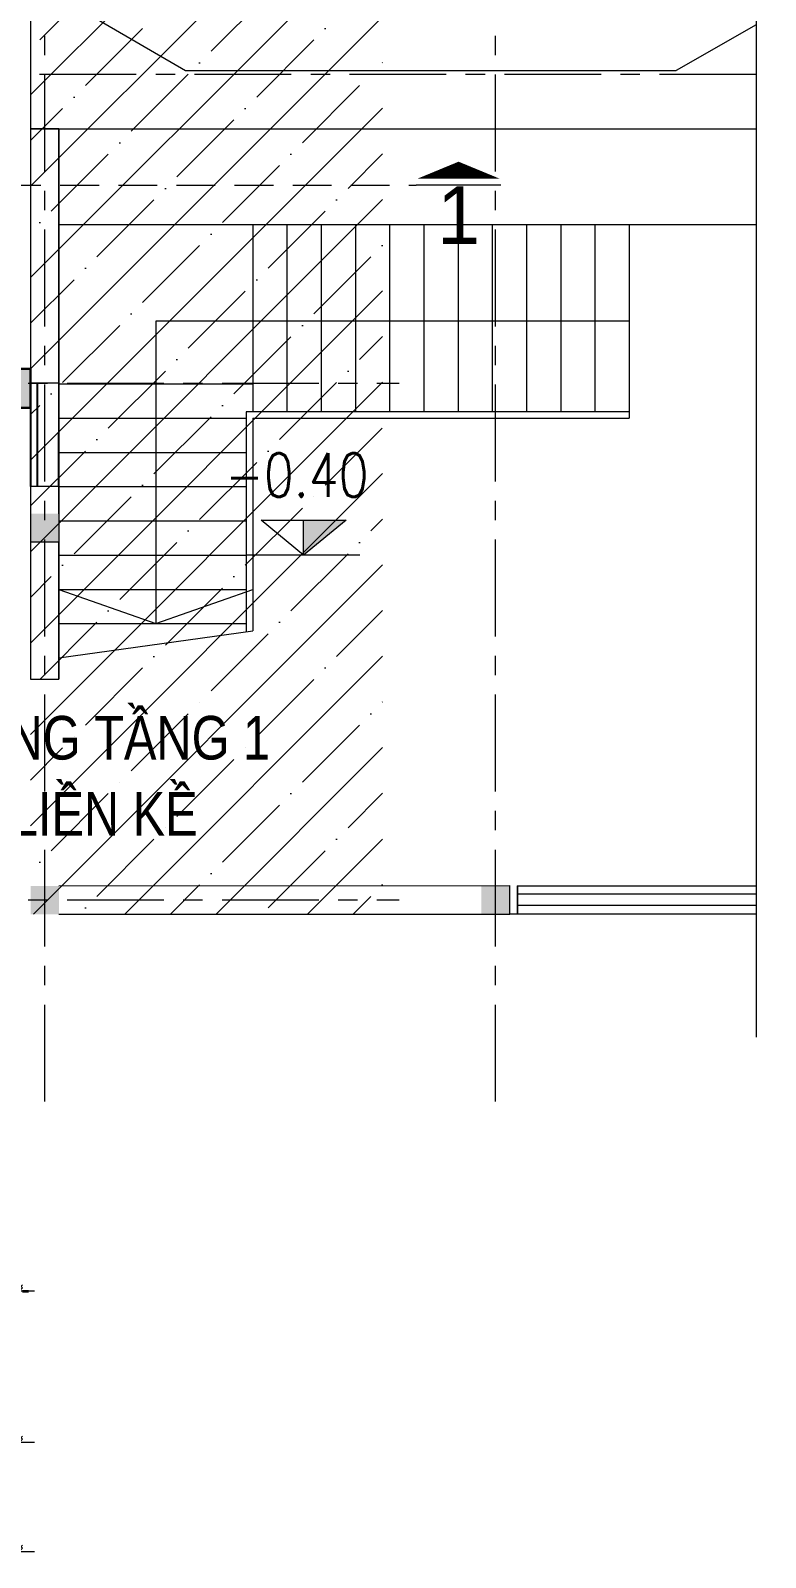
# Model space of a CAD drawing. Header units: millimetres. Extents: x 1109421 to 1726579, y -247837 to 144927.
# Drawn here: x 1502842 to 1508533, y -135733 to -123915 of the extents above; entities that cross this region are included whole.
import ezdxf
from ezdxf.enums import TextEntityAlignment as Align

# ---------------------------------------------------------------- set-up
doc = ezdxf.new("R2010")
doc.units = ezdxf.units.MM
doc.header["$LTSCALE"] = 600
doc.header["$MEASUREMENT"] = 0
for name, pattern in [('CENTER', [2, 1.25, -0.25, 0.25, -0.25]), ('DASHED', [0.75, 0.5, -0.25]), ('HIDDEN', [0.375, 0.25, -0.125])]:
    doc.linetypes.add(name, pattern=pattern)
doc.layers.get('0').update_dxf_attribs({"lineweight": 0})
doc.layers.get('Defpoints').update_dxf_attribs({"lineweight": 0})
for name, color, linetype, lineweight in [('cat1', 30, 'Continuous', 50), ('cat2', 22, 'Continuous', 30), ('dim', 144, 'Continuous', 13), ('hatch1', 136, 'Continuous', 9), ('LC Khac', 4, 'Continuous', 9), ('LC MANH DUT', 35, 'HIDDEN', 5), ('LC Text1', 3, 'Continuous', 20), ('LC Text2', 7, 'Continuous', 25), ('manh1', 67, 'Continuous', 13), ('NET-CAT', 3, 'Continuous', 35), ('PCCC-BAO CHAY - DAY', 3, 'DASHED', 35), ('thay1', 63, 'Continuous', 18), ('truc', 76, 'CENTER', 9)]:
    doc.layers.add(name, color=color, linetype=linetype, lineweight=lineweight)
doc.layers.add('MANH', color=147, linetype='Continuous')
doc.styles.add('HOATBIF', font='hoatbif.shx', dxfattribs={"width": 0.8})
doc.styles.add('LC 1', font='VHAVANB.TTF')
doc.styles.add('T1', font='Vnsimli.shx', dxfattribs={"width": 0.8})
doc.styles.add('T2', font='VHARIAL.TTF', dxfattribs={"width": 0.8})
doc.dimstyles.new('1-135', dxfattribs={"dimscale": 135, "dimtxt": 2.5, "dimasz": 0.35, "dimexe": 0.5, "dimexo": 0, "dimgap": 0.8, "dimtad": 1, "dimdec": 0, "dimzin": 0, "dimdsep": 46, "dimtxsty": 'HOATBIF', "dimblk1": 'DOT', "dimblk2": 'DOT', "dimsah": 1, "dimcen": -1, "dimdle": 1, "dimclrd": 256, "dimclre": 256, "dimclrt": 4, "dimadec": 3, "dimazin": 2, "dimtfac": 0.333333, "dimtdec": 0, "dimtix": 1, "dimtmove": 2, "dimatfit": 3, "dimldrblk": 'DOT', "dimfxl": 1, "dimtvp": 0.833333, "dimtolj": 1, "dimtzin": 0, "dimarcsym": 0})

# ---------------------------------------------------------------- blocks, each defined once
blk = doc.blocks.new('DOT')
at = {"layer": 'dim'}
for p, q in [((-3, 0), (3, 0)), ((-1, -1), (1, 1))]:
    blk.add_line(p, q, dxfattribs=at)
blk.add_lwpolyline([(0.5, 1), (-1, -0.5), (-0.5, -1), (1, 0.5)], close=True, dxfattribs=at)
blk = doc.blocks.new('*D2098')
at = {"layer": 'Defpoints', "color": 0, "transparency": 16777216}
for p in [(40453, 88631), (45653, 88631), (45653, 86624)]:
    blk.add_point(p, dxfattribs=at)
at = {"layer": 'dim', "lineweight": -2, "transparency": 16777216}
for p, q in [((40453, 88631), (40453, 86557)), ((45653, 88631), (45653, 86557)), ((40500, 86624), (45606, 86624))]:
    blk.add_line(p, q, dxfattribs=at)
at = {"layer": 'dim', "lineweight": -2, "transparency": 16777216, "xscale": 47.25, "yscale": 47.25, "zscale": 47.25, "rotation": 180}
blk.add_blockref('DOT', (40453, 86624), dxfattribs=at)
at = {"layer": 'dim', "lineweight": -2, "transparency": 16777216, "xscale": 47.25, "yscale": 47.25, "zscale": 47.25}
blk.add_blockref('DOT', (45653, 86624), dxfattribs=at)
at = {"layer": 'dim', "color": 4, "transparency": 16777216, "insert": (43053, 86901), "char_height": 337.5, "attachment_point": 5, "style": 'HOATBIF'}
blk.add_mtext('\\A1;5200', dxfattribs=at)
blk = doc.blocks.new('_Dot')
at = {"color": 0, "linetype": 'ByBlock', "lineweight": -2}
blk.add_line((-0.5, 0), (-1, 0), dxfattribs=at)
at = {"color": 0, "linetype": 'ByBlock', "const_width": 0.5}
blk.add_lwpolyline([(-0.25, 0, 1), (0.25, 0, 1)], format="xyb", close=True, dxfattribs=at)
blk = doc.blocks.new('COT BT')
at = {"layer": 'cat2', "ltscale": 2}
h = blk.add_hatch(color=256, dxfattribs=at)
h.dxf.hatch_style = 1
h.paths.add_polyline_path([(240, 190), (-110, 190), (-110, -110), (240, -110)])
blk.add_lwpolyline([(-110, 190), (240, 190), (240, -110), (-110, -110)], close=True, dxfattribs=at)
blk = doc.blocks.new('t 1')
at = {"layer": 'NET-CAT'}
for points in [[(-3380, -6035), (-3600, -6035), (-3600, -5815), (-3380, -5815)], [(-3380, -8915), (-3600, -8915), (-3600, -8695), (-3380, -8695)], [(110, -8915), (-110, -8915), (-110, -8695), (110, -8695)]]:
    blk.add_hatch(color=256, dxfattribs=at).paths.add_polyline_path(points)
at = {"layer": 'LC Khac', "ltscale": 5}
for p, q in [((-3600, -1685), (-2400, -2385)), ((2019, -2030), (1400, -2385)), ((-2400, -2385), (1400, -2385)), ((-3380, -2835), (-3600, -2835)), ((-3600, -2835), (-3380, -2835)), ((-3380, -5185), (-3380, -2835)), ((-3380, -2835), (-1950, -2835)), ((-3380, -2835), (-3380, -7095)), ((-1950, -2835), (2019, -2835)), ((-3380, -3575), (1035, -3575)), ((-1880, -3575), (-1880, -5025)), ((-1615, -3575), (-1615, -5025)), ((-1350, -3575), (-1350, -5025)), ((-1085, -3575), (-1085, -5025)), ((-820, -3575), (-820, -5025)), ((-555, -3575), (-555, -5025)), ((-290, -3575), (-290, -5025)), ((-25, -3575), (-25, -5025)), ((240, -3575), (240, -5025)), ((505, -3575), (505, -5025)), ((770, -3575), (770, -5025)), ((1035, -3575), (1035, -5075)), ((1035, -3575), (2019, -3575)), ((1035, -4325), (-2630, -4325)), ((-2630, -4325), (-2630, -6665)), ((-3380, -4805), (-3600, -4805)), ((-3380, -4810), (-1880, -4810)), ((-3380, -5075), (-1930, -5075)), ((-3380, -5075), (-1930, -5075)), ((-1880, -5075), (-1880, -6720)), ((-1880, -5075), (1035, -5075)), ((-3380, -5340), (-1930, -5340)), ((-3600, -5605), (-3600, -6035)), ((-3380, -5605), (-3600, -5605)), ((-3380, -5815), (-3380, -5605)), ((-3380, -5605), (-1930, -5605)), ((-3380, -5870), (-1930, -5870)), ((-3380, -6135), (-1930, -6135)), ((-3380, -6400), (-1930, -6400)), ((-3380, -6665), (-1930, -6665)), ((-3380, -6930), (-1880, -6720)), ((-3380, -8695), (110, -8693)), ((-110, -8695), (-110, -8693))]:
    blk.add_line(p, q, dxfattribs=at)
for points in [[(2019, 6535), (-1950, 6535), (-1950, 5735), (-3600, 5735), (-3600, -4805)], [(1035, -5025), (-1930, -5025), (-1930, -6727)], [(-3380, -6400), (-2630, -6665), (-1880, -6400)], [(-3380, -8915), (110, -8915), (110, -8693)]]:
    blk.add_lwpolyline(points, dxfattribs=at)
blk.add_lwpolyline([(-3600, -6035), (-3600, -7095), (-3380, -7095), (-3380, -6035)], close=True, dxfattribs=at)
at = {"layer": 'MANH'}
for p, q in [((-3600, -4805), (-3600, -5605)), ((-3550, -4805), (-3550, -5605)), ((-3380, -5605), (-3380, -5185))]:
    blk.add_line(p, q, dxfattribs=at)
at = {"layer": 'MANH', "lineweight": 5, "ltscale": 5}
for p, q in [((110, -8913), (110, -8693)), ((170, -8693), (170, -8913)), ((170, -8913), (170, -8694)), ((170, -8694), (2019, -8694)), ((2019, -8760), (170, -8760)), ((2019, -8847), (170, -8847)), ((170, -8913), (110, -8913)), ((2019, -8913), (170, -8913))]:
    blk.add_line(p, q, dxfattribs=at)
at = {"layer": 'manh1', "ltscale": 5}
blk.add_lwpolyline([(2019, 7035), (2019, -69), (2447, -69), (1812, -322), (2019, -322), (2019, -9866)], dxfattribs=at)
at = {"layer": 'truc'}
for p, q in [((-3490, -10365), (-3490, 7020)), ((0, -10365), (0, 7020)), ((2019, -2415), (-3600, -2415))]:
    blk.add_line(p, q, dxfattribs=at)
blk = doc.blocks.new('*D2166')
at = {"layer": 'Defpoints', "color": 0, "transparency": 16777216}
for p in [(44563, 88631), (45653, 88631), (45653, 87795)]:
    blk.add_point(p, dxfattribs=at)
at = {"layer": 'dim', "lineweight": -2, "transparency": 16777216}
for p, q in [((44563, 88631), (44563, 87727)), ((45653, 88631), (45653, 87727)), ((44516, 87795), (44468, 87795)), ((44563, 87795), (45653, 87795)), ((45700, 87795), (45747, 87795))]:
    blk.add_line(p, q, dxfattribs=at)
at = {"layer": 'dim', "lineweight": -2, "transparency": 16777216, "xscale": 47.25, "yscale": 47.25, "zscale": 47.25}
blk.add_blockref('DOT', (44563, 87795), dxfattribs=at)
at = {"layer": 'dim', "lineweight": -2, "transparency": 16777216, "xscale": 47.25, "yscale": 47.25, "zscale": 47.25, "rotation": 180}
blk.add_blockref('DOT', (45653, 87795), dxfattribs=at)
at = {"layer": 'dim', "color": 4, "transparency": 16777216, "insert": (45108, 88072), "char_height": 337.5, "attachment_point": 5, "style": 'HOATBIF'}
blk.add_mtext('\\A1;1090', dxfattribs=at)
blk = doc.blocks.new('*D2167')
at = {"layer": 'Defpoints', "color": 0, "transparency": 16777216}
for p in [(3853, 88631), (45653, 88631), (45653, 85780)]:
    blk.add_point(p, dxfattribs=at)
at = {"layer": 'dim', "lineweight": -2, "transparency": 16777216}
for p, q in [((3853, 88631), (3853, 85712)), ((45653, 88631), (45653, 85712)), ((3900, 85780), (45606, 85780))]:
    blk.add_line(p, q, dxfattribs=at)
at = {"layer": 'dim', "lineweight": -2, "transparency": 16777216, "xscale": 47.25, "yscale": 47.25, "zscale": 47.25, "rotation": 180}
blk.add_blockref('DOT', (3853, 85780), dxfattribs=at)
at = {"layer": 'dim', "lineweight": -2, "transparency": 16777216, "xscale": 47.25, "yscale": 47.25, "zscale": 47.25}
blk.add_blockref('DOT', (45653, 85780), dxfattribs=at)
at = {"layer": 'dim', "color": 4, "transparency": 16777216, "insert": (25828, 86057), "char_height": 337.5, "attachment_point": 5, "style": 'HOATBIF'}
blk.add_mtext('\\A1;41800', dxfattribs=at)
blk = doc.blocks.new('Caodo1')
at = {"layer": 'LC Text1'}
blk.add_hatch(color=256, dxfattribs=at).paths.add_polyline_path([(0, 200.2), (0, 0), (243.4, 200.2)])
for p, q in [((0, 0), (0, 200.2)), ((323.6, 0), (-323.6, 0))]:
    blk.add_line(p, q, dxfattribs=at)
blk.add_lwpolyline([(-243.4, 200.2), (243.4, 200.2), (0, 0), (0, 0)], close=True, dxfattribs=at)
at = {"layer": 'LC Text1', "style": 'T1', "width": 0.8}
blk.add_attdef('%%P0,00', text='', height=250, dxfattribs=at).set_placement((-39, 459.5), align=Align.MIDDLE_CENTER)
blk = doc.blocks.new('cat11')
at = {"layer": 'LC Khac', "color": 1, "ltscale": 2}
blk.add_line((0, 0), (0, 485.5), dxfattribs=at)
blk.add_lwpolyline([(-134, 242.7, 0, 471.4, 0), (-36.6, 242.7, 275, 275, 0)], format="xyseb", dxfattribs=at)
at = {"ltscale": 2, "style": 'LC 1'}
blk.add_attdef('A', text='', height=330, dxfattribs=at).set_placement((178.5, 242.7), align=Align.MIDDLE_CENTER)
blk = doc.blocks.new('A$C08333679')
at = {"layer": 'hatch1'}
h = blk.add_hatch(dxfattribs=at)
h.set_pattern_fill('ANSI35', color=256, scale=2000)
h.set_pattern_definition([(45, (-2039602.93, 46159.94), (-353.55339, 353.55339), []), (45, (-2039249.4, 46159.94), (-353.55339, 353.55339), [625, -125, 0, -125])])
h.paths.add_polyline_path([(48488.7, 106161.3), (47412.8, 106161.3), (47412.8, 105361.3), (45762.8, 105361.3), (45762.8, 90711.4), (48488.7, 90711.4), (48488.7, 99303.6), (48281.7, 99303.6), (48916.7, 99556.6), (48488.7, 99556.6)])
h.paths.add_polyline_path([(46502.4, 98777.5), (48002.5, 98777.5), (48002.5, 99420.3), (46502.4, 99420.3)], flags=24)
h.paths.add_polyline_path([(46104.4, 99297.8), (48333.2, 99297.8), (48333.2, 99947.9), (46104.4, 99947.9)], flags=24)
at = {"layer": 'LC MANH DUT', "ltscale": 2}
blk.add_line((93.4, 96355), (48749.5, 96355), dxfattribs=at)
at = {"layer": 'truc'}
for p, q in [((1645.5, 94821.4), (48616.2, 94821.4)), ((1645.5, 90821.4), (48616.2, 90821.4))]:
    blk.add_line(p, q, dxfattribs=at)
at = {"layer": 'cat1'}
blk.add_blockref('t 1', (49363.1, 99625.9), dxfattribs=at)
at = {"layer": 'cat1', "rotation": 180}
blk.add_blockref('COT BT', (45652.8, 94821.4), dxfattribs=at)
at = {"layer": 'LC Text1'}
ref = blk.add_blockref('Caodo1', (47877.1, 93489.8), dxfattribs=dict(at, xscale=1.35, yscale=1.35, zscale=1.35))
ref.add_attrib('%%P0,00', '-0.40', dxfattribs={"layer": 'LC Text2', "height": 337.5, "style": 'T1', "width": 0.8}).set_placement((47824.4, 94110.1), align=Align.MIDDLE_CENTER)
at = {"layer": 'thay1'}
ref = blk.add_blockref('cat11', (49404.9, 96355), dxfattribs=dict(at, xscale=1.35, yscale=-1.35, zscale=1.35, rotation=270))
ref.add_attrib('A', '1', dxfattribs={"layer": '0', "ltscale": 2, "height": 445.5, "style": 'LC 1'}).set_placement((49077.2, 96122.5), align=Align.MIDDLE_CENTER)
at = {"layer": 'LC Text2', "style": 'T2', "width": 0.8}
for s, p in [('lèi sang tÇng 1', (44369.6, 91908.4)), ('nhµ liÒn kÒ', (44709.4, 91319.1))]:
    blk.add_text(s, height=337.5, dxfattribs=at).set_placement(p)
at = {"layer": 'dim'}
dim = blk.add_linear_dim(base=(45652.8, 85779.9), p1=(3852.8, 88631.1), p2=(45652.8, 88631.1), dimstyle='1-135', dxfattribs=at)
dim.commit()
dim.dimension.update_dxf_attribs({"geometry": '*D2167', "text_midpoint": (25827.6, 86056.6), "dimtype": 160})
for base, p1, picture, middle in [((45652.8, 86624.4), (40452.8, 88631.1), '*D2098', (43052.8, 86901.1)), ((45652.8, 87794.9), (44562.8, 88631.1), '*D2166', (45107.8, 88071.7))]:
    dim = blk.add_linear_dim(base=base, p1=p1, p2=(45652.8, 88631.1), dimstyle='1-135', dxfattribs=at)
    dim.commit()
    dim.dimension.update_dxf_attribs({"geometry": picture, "text_midpoint": middle})

msp = doc.modelspace()

# ---------------------------------------------------------------- block references
at = {"layer": 'PCCC-BAO CHAY - DAY'}
msp.add_blockref('A$C08333679', (1457079.2, -221465.7), dxfattribs=at)

doc.saveas('drawing.dxf')
